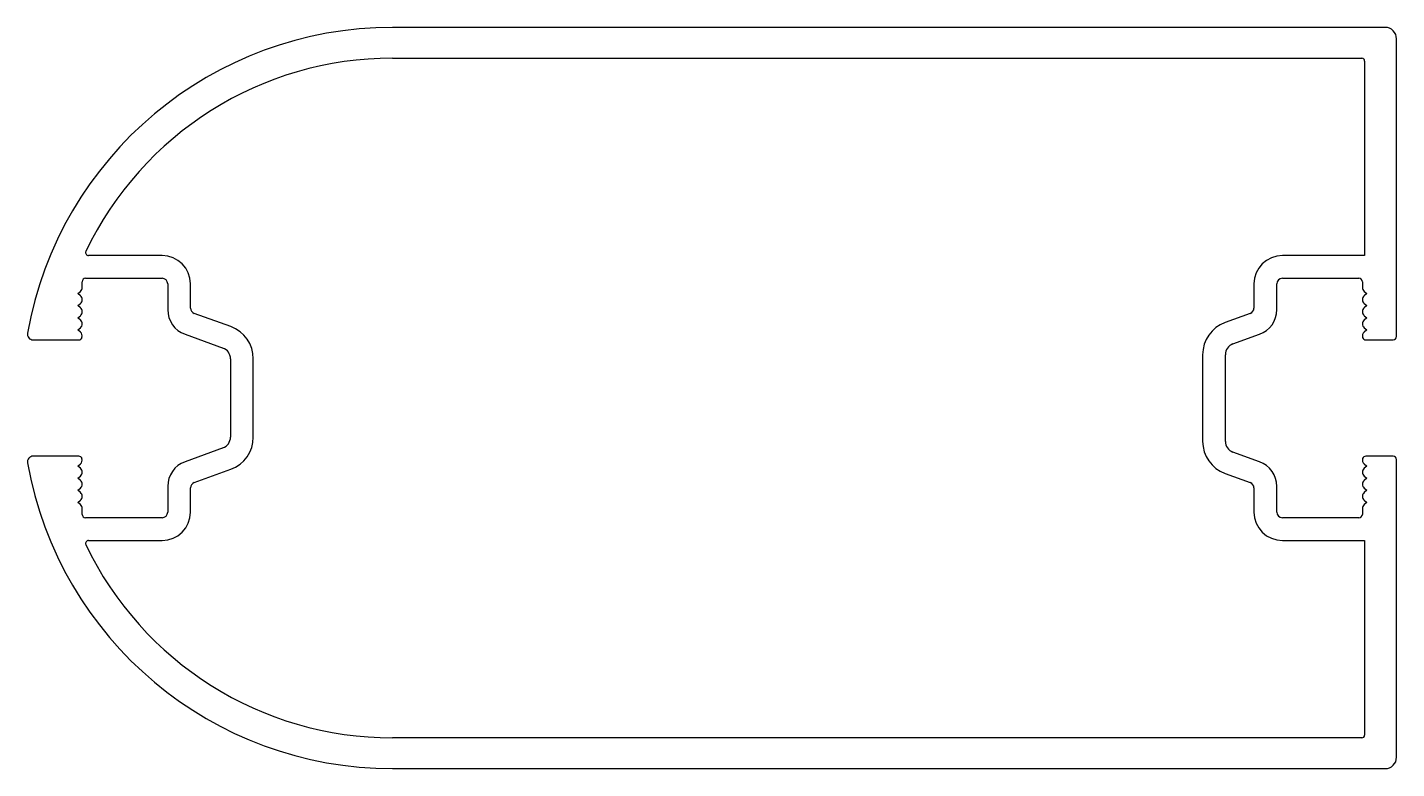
# Model space of a CAD drawing. Extents: x 1615 to 1735, y 1930 to 1995.
import ezdxf

# ---------------------------------------------------------------- set-up
doc = ezdxf.new("R2010")
doc.units = 0
doc.layers.get('0').update_dxf_attribs({"linetype": 'CONTINUOUS'})

msp = doc.modelspace()

# ---------------------------------------------------------------- linework, layer by layer
for p, q in [((1733.59, 1995.13), (1646.59, 1995.13)), ((1734.59, 1968.03), (1734.59, 1994.13)), ((1646.59, 1992.43), (1731.54, 1992.43)), ((1731.79, 1992.18), (1731.79, 1975.13)), ((1626.39, 1975.13), (1619.94, 1975.13)), ((1731.79, 1975.13), (1724.59, 1975.13)), ((1619.69, 1973.13), (1626.39, 1973.13)), ((1724.59, 1973.13), (1731.29, 1973.13)), ((1619.02, 1971.79), (1619.24, 1971.98)), ((1619.24, 1971.6), (1619.02, 1971.79)), ((1619.39, 1972.32), (1619.39, 1972.83)), ((1626.89, 1972.63), (1626.89, 1970.38)), ((1628.89, 1970.52), (1628.89, 1972.63)), ((1722.09, 1972.63), (1722.09, 1970.52)), ((1724.09, 1970.38), (1724.09, 1972.63)), ((1731.59, 1972.83), (1731.59, 1972.32)), ((1731.75, 1971.98), (1731.97, 1971.79)), ((1731.97, 1971.79), (1731.75, 1971.6)), ((1619.02, 1970.73), (1619.24, 1970.92)), ((1619.24, 1970.54), (1619.02, 1970.73)), ((1731.75, 1970.92), (1731.97, 1970.73)), ((1731.97, 1970.73), (1731.75, 1970.54)), ((1619.02, 1969.66), (1619.24, 1969.85)), ((1619.24, 1969.47), (1619.02, 1969.66)), ((1632.42, 1968.89), (1629.22, 1970.05)), ((1721.77, 1970.05), (1719.57, 1969.25)), ((1731.75, 1969.85), (1731.97, 1969.66)), ((1731.97, 1969.66), (1731.75, 1969.47)), ((1619.02, 1968.6), (1619.24, 1968.79)), ((1619.24, 1968.41), (1619.02, 1968.6)), ((1628.41, 1968.22), (1631.74, 1967.01)), ((1720.25, 1967.37), (1722.58, 1968.22)), ((1731.75, 1968.79), (1731.97, 1968.6)), ((1731.97, 1968.6), (1731.75, 1968.41)), ((1615.09, 1967.73), (1619.09, 1967.73)), ((1731.9, 1967.73), (1734.29, 1967.73)), ((1632.39, 1966.07), (1632.39, 1959.2)), ((1634.39, 1959.2), (1634.39, 1966.07)), ((1717.59, 1966.43), (1717.59, 1958.83)), ((1719.59, 1958.83), (1719.59, 1966.43)), ((1619.09, 1957.53), (1615.09, 1957.53)), ((1631.74, 1958.26), (1628.41, 1957.04)), ((1722.58, 1957.04), (1720.25, 1957.89)), ((1734.29, 1957.53), (1731.9, 1957.53)), ((1619.02, 1956.66), (1619.24, 1956.85)), ((1619.24, 1956.47), (1619.02, 1956.66)), ((1629.22, 1955.21), (1632.42, 1956.38)), ((1731.75, 1956.85), (1731.97, 1956.66)), ((1731.97, 1956.66), (1731.75, 1956.47)), ((1734.59, 1931.13), (1734.59, 1957.23)), ((1619.02, 1955.6), (1619.24, 1955.79)), ((1619.24, 1955.41), (1619.02, 1955.6)), ((1719.57, 1956.01), (1721.77, 1955.21)), ((1731.75, 1955.79), (1731.97, 1955.6)), ((1731.97, 1955.6), (1731.75, 1955.41)), ((1619.02, 1954.54), (1619.24, 1954.73)), ((1619.24, 1954.35), (1619.02, 1954.54)), ((1626.89, 1954.88), (1626.89, 1952.63)), ((1628.89, 1952.63), (1628.89, 1954.74)), ((1722.09, 1954.74), (1722.09, 1952.63)), ((1724.09, 1952.63), (1724.09, 1954.88)), ((1731.75, 1954.73), (1731.97, 1954.54)), ((1731.97, 1954.54), (1731.75, 1954.35)), ((1619.02, 1953.47), (1619.24, 1953.66)), ((1619.24, 1953.28), (1619.02, 1953.47)), ((1619.39, 1952.43), (1619.39, 1952.94)), ((1731.59, 1952.94), (1731.59, 1952.43)), ((1731.75, 1953.66), (1731.97, 1953.47)), ((1731.97, 1953.47), (1731.75, 1953.28)), ((1626.39, 1952.13), (1619.69, 1952.13)), ((1731.29, 1952.13), (1724.59, 1952.13)), ((1619.94, 1950.13), (1626.39, 1950.13)), ((1724.59, 1950.13), (1731.79, 1950.13)), ((1731.79, 1950.13), (1731.79, 1933.08)), ((1731.54, 1932.83), (1646.59, 1932.83)), ((1646.59, 1930.13), (1733.59, 1930.13))]:
    msp.add_line(p, q)
for centre, radius, start, end in [((1646.59, 1962.63), 32.5, 90, 169.9213), ((1733.59, 1994.13), 1, 0, 90), ((1646.59, 1962.63), 29.8, 90, 154.439), ((1731.54, 1992.18), 0.25, 360, 90), ((1619.94, 1975.38), 0.25, 154.439, 270), ((1626.39, 1972.63), 2.5, 360, 90), ((1724.59, 1972.63), 2.5, 90, 180), ((1619.69, 1972.83), 0.3, 90, 180), ((1626.39, 1972.63), 0.5, 360, 90), ((1724.59, 1972.63), 0.5, 90, 180), ((1731.29, 1972.83), 0.3, 360, 90), ((1618.94, 1972.32), 0.45, 310.7309, 359.9768), ((1732.04, 1972.32), 0.45, 180.0232, 229.2691), ((1618.94, 1971.26), 0.45, 310.7193, 49.2818), ((1618.94, 1970.2), 0.45, 310.7193, 49.2818), ((1629.39, 1970.52), 0.5, 180, 250), ((1721.59, 1970.52), 0.5, 290, 0), ((1732.04, 1971.26), 0.45, 130.7182, 229.2807), ((1732.04, 1970.2), 0.45, 130.7182, 229.2807), ((1618.94, 1969.13), 0.45, 310.7193, 49.2818), ((1629.19, 1970.38), 2.3, 180, 250), ((1721.79, 1970.38), 2.3, 290, 360), ((1732.04, 1969.13), 0.45, 130.7182, 229.2807), ((1615.09, 1968.23), 0.5, 169.9213, 270), ((1618.94, 1968.07), 0.45, 344.1531, 49.2688), ((1631.39, 1966.07), 3, 0, 70), ((1720.59, 1966.43), 3, 110, 180), ((1732.04, 1968.07), 0.45, 130.7312, 195.8479), ((1619.09, 1968.03), 0.3, 270.0066, 344.0722), ((1631.39, 1966.07), 1, 0, 70), ((1720.59, 1966.43), 1, 110, 180), ((1731.9, 1968.03), 0.3, 195.9286, 269.994), ((1734.29, 1968.03), 0.3, 270, 0), ((1631.39, 1959.2), 1, 290, 360), ((1631.39, 1959.2), 3, 290, 0), ((1720.59, 1958.83), 3, 180, 250), ((1720.59, 1958.83), 1, 180, 250), ((1615.09, 1957.03), 0.5, 90, 190.0787), ((1619.09, 1957.23), 0.3, 15.9278, 89.9934), ((1618.94, 1957.19), 0.45, 310.7312, 15.8469), ((1732.04, 1957.19), 0.45, 164.1521, 229.2688), ((1731.9, 1957.23), 0.3, 90.006, 164.0714), ((1734.29, 1957.23), 0.3, 360, 90), ((1646.59, 1962.63), 32.5, 190.0787, 270), ((1618.94, 1956.13), 0.45, 310.7182, 49.2807), ((1629.19, 1954.88), 2.3, 110, 180), ((1721.79, 1954.88), 2.3, 0, 70), ((1732.04, 1956.13), 0.45, 130.7193, 229.2818), ((1618.94, 1955.07), 0.45, 310.7182, 49.2807), ((1629.39, 1954.74), 0.5, 110, 180), ((1721.59, 1954.74), 0.5, 0, 70), ((1732.04, 1955.07), 0.45, 130.7193, 229.2818), ((1618.94, 1954), 0.45, 310.7182, 49.2807), ((1732.04, 1954), 0.45, 130.7193, 229.2818), ((1618.94, 1952.94), 0.45, 0.0232, 49.2691), ((1626.39, 1952.63), 0.5, 270, 0), ((1626.39, 1952.63), 2.5, 270, 0), ((1724.59, 1952.63), 2.5, 180, 270), ((1724.59, 1952.63), 0.5, 180, 270), ((1732.04, 1952.94), 0.45, 130.7309, 179.9768), ((1619.69, 1952.43), 0.3, 180, 270), ((1731.29, 1952.43), 0.3, 270, 0), ((1619.94, 1949.88), 0.25, 90, 205.561), ((1646.59, 1962.63), 29.8, 205.561, 270), ((1731.54, 1933.08), 0.25, 270, 0), ((1733.59, 1931.13), 1, 270, 360)]:
    msp.add_arc(centre, radius, start, end)

doc.saveas('drawing.dxf')
